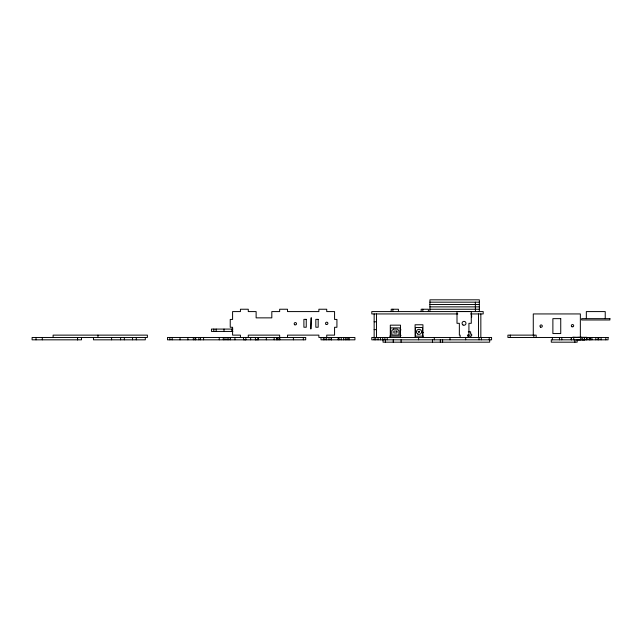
<?xml version="1.0" encoding="UTF-8"?>
<svg xmlns="http://www.w3.org/2000/svg" width="642" height="642" viewBox="0 0 642 642"><rect width="100%" height="100%" fill="white"/><g stroke="black" fill="none" stroke-linecap="round" stroke-linejoin="round"><path stroke-width="0.96" d="M580.352 337.475C587.213 337.267 570.915 337.403 580.352 337.475L580.352 313.938L533.277 313.938L533.277 335.509M429.923 302.173L479.349 302.173M429.923 304.525L479.349 304.525M429.923 306.876L479.349 306.876M429.923 309.235L479.349 309.235M457.81 313.938L371.798 313.938L371.798 311.587L483.193 311.587L483.193 313.938L470.642 313.938M374.15 321.786L376.501 321.786M232.829 329.081L211.451 329.081L211.451 331.433L232.829 331.433M374.15 329.627L376.501 329.627M400.456 329.868L401.009 329.868M468.291 331.826L470.642 331.826L470.642 334.177L471.661 334.177L471.661 335.902L470.642 335.902L470.642 337.475M422.147 332.612L423.327 332.612M467.384 335.124L469.15 335.124L469.15 337.475M400.456 335.357L401.009 335.357M389.694 336.143L400.102 336.143L400.102 327.901L390.689 327.901L390.689 336.143M423.391 336.143L415.478 336.143L415.478 327.508L422.54 327.508L422.54 336.143M584.525 337.515L586.876 337.515M584.525 337.724L572.6 337.307L586.876 337.307L586.876 339.867L586.82 337.475M245.846 339.746L243.495 339.746L243.495 337.475M255.42 339.746L257.771 339.746L257.771 337.475M584.525 339.658L586.876 339.658M576.869 340.075L584.525 340.075L584.549 337.475M605.807 337.475L605.807 339.827M605.229 318.649L605.229 311.587L586.331 311.587L586.331 318.649M601.097 337.475L601.097 339.827M598.745 337.475L598.745 339.827M597.959 337.475L597.959 339.827M595.808 337.475L595.808 339.827M591.884 337.475L591.884 339.827M590.118 337.475L590.078 339.827M589.958 337.475L589.958 339.827M589.179 337.475L589.179 339.827M577.174 339.827L577.174 342.178L551.285 342.178L551.285 339.827L580.777 339.827L580.777 337.475L507.918 337.475L507.918 335.124L536.158 335.124L536.158 337.475M574.895 339.827L574.895 342.178M573.723 337.475L573.723 339.827M571.364 337.475L571.364 339.827M571.292 337.475L571.292 339.827M561.798 337.475L561.798 339.827M559.447 337.475L559.447 339.827M552.385 337.475L552.385 339.827M533.807 335.124L533.807 337.475M510.27 335.124L510.27 337.475M489.726 339.827L489.677 342.178L383.041 342.178L383.041 339.827M489.22 337.475L489.22 339.827M481.38 337.475L481.38 339.827M480.842 313.938L480.842 337.475M479.349 311.587L479.349 299.822L429.923 299.822L429.923 311.587M479.02 337.475L479.02 339.827M478.483 313.938L478.483 337.475M475.345 302.173L475.425 311.587M471.661 315.511L471.661 317.236M468.925 335.124L468.925 323.311L471.276 323.311L471.276 311.506L457 311.506L457 323.311L459.351 323.311L459.351 335.124L460.137 335.124L460.137 337.475M468.291 335.902L468.291 337.475M468.138 335.124L468.138 337.475M465.683 337.475L465.683 339.827M449.994 337.475L449.994 339.827M442.611 339.827L442.611 342.178M440.308 339.827L440.308 342.178M434.305 337.475L434.305 339.827M432.459 339.827L432.459 342.178M428.374 311.587L428.374 309.235L421.16 309.235L421.16 311.587M422.934 337.475L422.934 324.764L415.085 324.764L415.085 337.475M422.821 309.235L422.821 311.587M418.616 337.475L418.616 339.827M401.081 339.827L401.081 342.178M400.496 337.475L400.496 325.157L390.296 325.157L390.296 337.475M398.417 311.587L398.417 309.235L391.203 309.235L391.203 311.587M393.233 339.827L393.233 342.178M392.872 309.235L392.872 311.587M387.238 337.475L387.238 339.827M385.393 339.827L385.393 342.178M384.887 337.475L384.887 339.827M382.704 337.475L382.704 339.827M380.409 337.475L380.409 339.827M378.058 337.475L378.058 339.827M376.501 313.938L376.501 337.475M375.698 337.475L375.698 339.827M374.15 313.938L374.15 339.827M349.24 337.475L349.24 339.827M348.125 337.475L348.125 339.827M346.881 337.475L346.881 339.827M345.316 337.475L345.316 339.827M343.59 337.475L343.59 339.827M341.239 337.475L341.239 339.827M339.04 337.475L339.04 339.827M338.165 337.475L338.165 339.827M331.376 337.475L331.376 339.827M331.192 337.475L331.192 339.827M329.001 337.475L329.001 339.827M326.722 337.475L326.722 335.124L334.57 335.124L334.57 327.276L336.922 327.276L336.922 319.427L334.57 319.427L334.57 311.587L326.722 311.587L326.722 309.235L318.881 309.235L318.881 311.587L287.504 311.587L287.504 309.235L279.655 309.235L279.655 311.587L271.815 311.587L271.815 317.862L256.126 317.862L256.126 311.587L248.277 311.587L248.277 309.235L240.429 309.235L240.429 311.587L232.589 311.587L232.589 319.427L230.237 319.427L230.237 327.276L232.589 327.276L232.589 335.124L240.429 335.124L240.429 337.475M326.642 337.475L326.642 339.827M324.916 337.475L324.916 339.827M323.351 337.475L323.351 339.827M321 337.475L321 339.827L354.914 339.827L354.914 337.475L318.881 337.475L318.881 335.124L287.504 335.124L287.504 337.475M303.345 337.475L303.345 339.827M293.418 337.475L293.418 339.827M279.808 337.475L279.808 339.827M279.655 337.475L279.655 335.124L248.277 335.124L248.277 337.475M278.877 337.475L278.877 339.827M277.456 337.475L277.456 339.827M276.525 337.475L276.525 339.827M274.166 337.475L274.166 339.827M266.326 337.475L266.326 339.827M258.477 337.475L258.477 339.827M255.42 337.475L255.42 339.827M250.637 337.475L250.637 339.827M245.846 337.475L245.846 339.827M234.948 337.475L234.948 339.827M231.85 329.081L231.85 331.433M230.51 337.475L230.51 339.827M228.849 337.475L228.849 339.827M227.099 337.475L227.099 339.827M224.965 337.475L224.965 339.827M224.002 329.081L224.002 331.433M223.296 337.475L223.296 339.827M219.259 337.475L219.259 339.827M216.161 329.081L216.161 331.433M213.81 329.081L213.81 331.433M203.57 337.475L203.57 339.827M200.553 337.475L200.553 339.827M198.892 337.475L198.892 339.827M195.722 337.475L195.722 339.827M195.007 337.475L195.007 339.827M193.346 337.475L193.346 339.827M187.873 337.475L187.873 339.827M180.033 337.475L180.033 339.827M172.184 337.475L172.184 339.827M169.833 337.475L169.833 339.827M145.309 337.475L145.309 339.827L93.467 339.827L93.467 337.475M136.289 337.475L136.289 339.827M132.541 337.475L132.541 339.827M124.347 337.475L124.347 339.827M120.6 337.475L120.6 339.827M111.58 337.475L111.58 339.827M97.961 335.124L97.961 337.475M81.518 337.475L81.518 339.827L32.1 339.827L32.1 337.475L147.387 337.475L147.387 335.124L53.109 335.124L53.109 337.475M77.602 337.475L77.602 339.827M77.521 337.475L77.521 339.827M42.3 337.475L42.3 339.827M36.024 337.475L36.024 339.827M422.259 329.9A3.643 3.643 0 0 1 422.54 330.646M418.255 331.625C419.21 334.618 420.582 329.507 418.255 331.625M393.434 329.081L391.869 330.646L391.869 334.963L398.923 334.963L398.923 330.646L397.358 329.081L393.434 329.081M311.193 317.862L310.864 328.856L311.193 317.862M560.739 318.649L552.882 318.649L552.882 333.551L560.739 333.551L560.739 318.649M609.9 318.649L581.66 318.649L581.66 319.981L609.9 319.981L609.9 318.649M306.25 319.355L303.899 319.355L303.899 327.235L306.25 327.235L306.25 319.355M318.175 319.355L315.824 319.355L315.824 327.235L318.175 327.235L318.175 319.355M396.965 331.039L393.827 331.039L393.827 333.005L396.965 333.005L396.965 331.039M305.696 337.475L167.482 337.475L167.482 339.827L305.696 339.827L305.696 337.475M491.571 337.475L371.798 337.475L371.798 339.827L491.571 339.827L491.571 337.475M608.078 337.475L582.19 337.475L582.19 339.827L608.078 339.827L608.078 337.475M326.136 324.37A1.18 1.18 0 0 0 327.901 323.351A1.18 1.18 0 0 0 326.136 322.332A1.18 1.18 0 0 0 326.136 324.37M294.758 324.764A1.18 1.18 0 0 0 296.524 323.745A1.18 1.18 0 0 0 294.758 322.725A1.18 1.18 0 0 0 294.758 324.764M540.54 327.115A1.18 1.18 0 0 0 542.305 326.096A1.18 1.18 0 0 0 540.54 325.077A1.18 1.18 0 0 0 540.54 327.115M571.918 326.73A1.18 1.18 0 0 0 573.683 325.711A1.18 1.18 0 0 0 571.918 324.692A1.18 1.18 0 0 0 571.918 326.73M463.043 325.012A1.958 1.958 0 0 0 465.98 323.311A1.958 1.958 0 0 0 463.043 321.618A1.958 1.958 0 0 0 463.043 325.012M417.733 334.033A2.552 2.552 0 0 0 421.561 331.826A2.552 2.552 0 0 0 417.733 329.619A2.552 2.552 0 0 0 417.733 334.033"/></g></svg>
